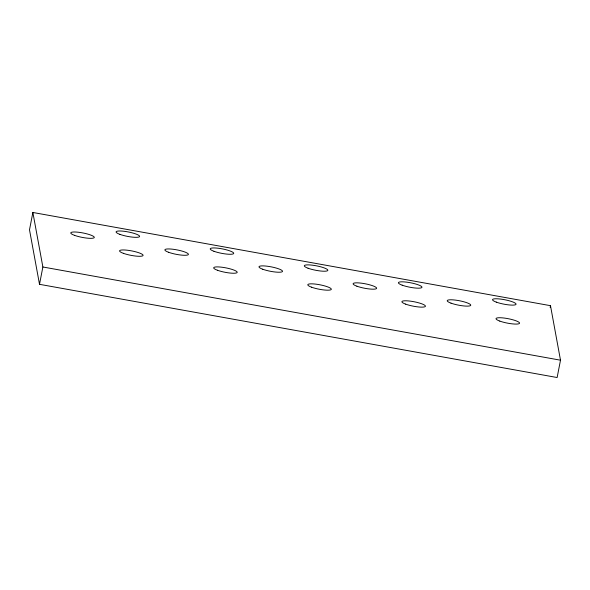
<?xml version="1.0" encoding="UTF-8"?>
<svg xmlns="http://www.w3.org/2000/svg" width="590" height="590" viewBox="0 0 590 590"><rect width="100%" height="100%" fill="white"/><g stroke="black" fill="none" stroke-linecap="round" stroke-linejoin="round"><path stroke-width="0.89" d="M32.87 212.474L29.5 229.805L39.508 284.321L557.13 377.526L560.5 360.195L550.492 305.679L32.87 212.474L42.871 266.99L39.508 284.321M550.16 307.412L550.492 305.679M42.871 266.99L560.5 360.195M308.069 268.229A11.984 2.249 11 0 0 327.553 270.714A11.984 2.249 11 0 0 312.612 265.212A11.984 2.249 11 0 0 308.069 268.229M402.181 285.177A11.984 2.249 11 0 0 421.673 287.662A11.984 2.249 11 0 0 406.731 282.16A11.984 2.249 11 0 0 402.181 285.177M356.869 286.187A11.984 2.249 11 0 0 376.354 288.665A11.984 2.249 11 0 0 361.412 283.171A11.984 2.249 11 0 0 356.869 286.187M311.55 287.19A11.984 2.249 11 0 0 331.034 289.675A11.984 2.249 11 0 0 316.093 284.173A11.984 2.249 11 0 0 311.55 287.19M450.981 303.135A11.984 2.249 11 0 0 470.466 305.613A11.984 2.249 11 0 0 455.524 300.118A11.984 2.249 11 0 0 450.981 303.135M119.844 234.341A11.984 2.249 11 0 0 139.328 236.819A11.984 2.249 11 0 0 124.387 231.324A11.984 2.249 11 0 0 119.844 234.341M496.293 302.124A11.984 2.249 11 0 0 515.785 304.602A11.984 2.249 11 0 0 500.844 299.108A11.984 2.249 11 0 0 496.293 302.124M499.774 321.085A11.984 2.249 11 0 0 519.266 323.571A11.984 2.249 11 0 0 504.325 318.069A11.984 2.249 11 0 0 499.774 321.085M405.662 304.138A11.984 2.249 11 0 0 425.147 306.623A11.984 2.249 11 0 0 410.212 301.121A11.984 2.249 11 0 0 405.662 304.138M262.749 269.239A11.984 2.249 11 0 0 282.241 271.717A11.984 2.249 11 0 0 267.3 266.223A11.984 2.249 11 0 0 262.749 269.239M217.437 270.25A11.984 2.249 11 0 0 236.922 272.728A11.984 2.249 11 0 0 221.98 267.233A11.984 2.249 11 0 0 217.437 270.25M213.956 251.281A11.984 2.249 11 0 0 233.441 253.766A11.984 2.249 11 0 0 218.499 248.272A11.984 2.249 11 0 0 213.956 251.281M168.637 252.291A11.984 2.249 11 0 0 188.129 254.777A11.984 2.249 11 0 0 173.187 249.275A11.984 2.249 11 0 0 168.637 252.291M123.325 253.302A11.984 2.249 11 0 0 142.809 255.78A11.984 2.249 11 0 0 127.868 250.285A11.984 2.249 11 0 0 123.325 253.302M74.524 235.344A11.984 2.249 11 0 0 94.009 237.829A11.984 2.249 11 0 0 79.067 232.327A11.984 2.249 11 0 0 74.524 235.344"/></g></svg>
